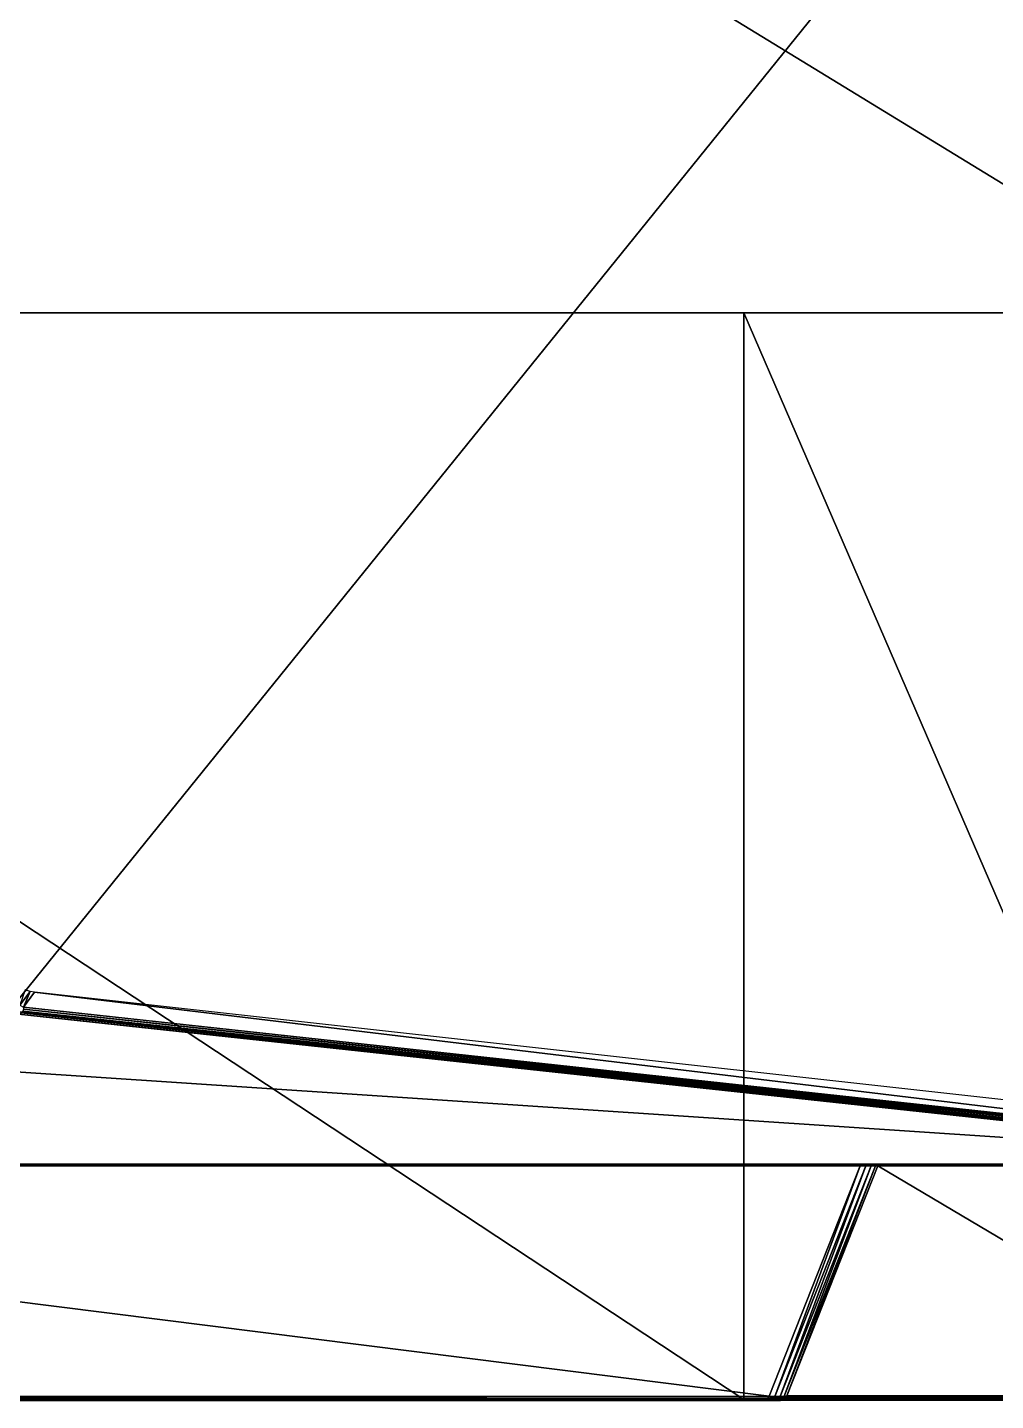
# Model space of a CAD drawing. Extents: x -683 to 86, y -225 to -3.
# Drawn here: x 8 to 47.1, y -225.1 to -169.6 of the extents above; entities that cross this region are included whole.
import ezdxf

# ---------------------------------------------------------------- set-up
doc = ezdxf.new("R2010")
doc.units = 0
doc.header["$MEASUREMENT"] = 0
doc.layers.get('0').update_dxf_attribs({"linetype": 'CONTINUOUS'})

msp = doc.modelspace()

# ---------------------------------------------------------------- linework, layer by layer
for points in [[(55.868, -181.176, 27.87), (55.868, -114.17, 27.87), (-53.668, -114.17, 18.028)], [(55.868, -181.176, 27.87), (-53.668, -114.17, 18.028), (-53.668, -181.176, 18.028)], [(36.898, -225.052, 59.987), (36.898, -181.176, 59.987), (-29.579, -181.176, 61.826)], [(36.898, -225.052, 59.987), (-29.579, -181.176, 61.826), (-29.579, -225.052, 61.826)], [(55.868, -225.052, 27.87), (55.868, -181.176, 27.87), (36.898, -181.176, 59.987)], [(7.67, -209.125, 91.648), (8.091, -208.574, 91.457), (7.892, -208.507, 91.512)], [(7.818, -209.204, 91.608), (8.091, -208.574, 91.457), (7.67, -209.125, 91.648)], [(7.818, -209.204, 91.608), (8.271, -208.609, 91.401), (8.091, -208.574, 91.457)], [(64.8, -215.407, 73.015), (8.271, -208.609, 91.401), (7.818, -209.204, 91.608)], [(64.8, -215.407, 73.015), (64.818, -214.895, 72.655), (8.271, -208.609, 91.401)], [(7.622, -209.487, 91.431), (63.986, -215.536, 73.228), (7.723, -209.444, 91.496)], [(7.723, -209.444, 91.496), (64.328, -215.504, 73.175), (7.796, -209.375, 91.552)], [(7.723, -209.444, 91.496), (63.986, -215.536, 73.228), (64.328, -215.504, 73.175)], [(7.796, -209.375, 91.552), (64.614, -215.459, 73.101), (7.829, -209.29, 91.592)], [(7.796, -209.375, 91.552), (64.328, -215.504, 73.175), (64.614, -215.459, 73.101)], [(7.829, -209.29, 91.592), (64.8, -215.407, 73.015), (7.818, -209.204, 91.608)], [(7.829, -209.29, 91.592), (64.614, -215.459, 73.101), (64.8, -215.407, 73.015)], [(-63.2, -215.577, 78.897), (63.64, -215.55, 73.25), (-63.207, -215.55, 78.981)], [(-63.2, -215.577, 78.897), (63.865, -215.577, 73.156), (63.64, -215.55, 73.25)], [(-63.193, -215.599, 78.797), (64.131, -215.599, 73.043), (63.865, -215.577, 73.156)], [(-63.187, -215.615, 78.695), (64.131, -215.599, 73.043), (-63.193, -215.599, 78.797)], [(-63.187, -215.615, 78.695), (64.396, -215.615, 72.93), (64.131, -215.599, 73.043)], [(-63.182, -215.62, 78.607), (64.396, -215.615, 72.93), (-63.187, -215.615, 78.695)], [(-63.182, -215.62, 78.607), (64.62, -215.62, 72.832), (64.396, -215.615, 72.93)], [(41.588, -215.62, 66.894), (37.911, -224.919, 62.282), (38.141, -224.93, 62.255)], [(41.588, -215.62, 66.894), (38.141, -224.93, 62.255), (41.821, -215.62, 66.87)], [(41.821, -215.62, 66.87), (38.141, -224.93, 62.255), (38.357, -224.931, 62.204)], [(41.821, -215.62, 66.87), (38.357, -224.931, 62.204), (42.039, -215.62, 66.817)], [(42.039, -215.62, 66.817), (38.357, -224.931, 62.204), (38.527, -224.92, 62.139)], [(42.039, -215.62, 66.817), (38.527, -224.92, 62.139), (42.206, -215.62, 66.745)], [(42.206, -215.62, 66.745), (38.527, -224.92, 62.139), (38.625, -224.9, 62.067)], [(42.206, -215.62, 66.745), (38.625, -224.9, 62.067), (42.299, -215.62, 66.664)], [(37.911, -224.919, 62.282), (-30.523, -224.928, 64.166), (-30.465, -224.993, 64.11)], [(37.911, -224.919, 62.282), (-30.465, -224.993, 64.11), (37.868, -224.988, 62.234)], [(37.868, -224.988, 62.234), (-30.465, -224.993, 64.11), (-30.4, -225.047, 64.033)], [(37.868, -224.988, 62.234), (-30.4, -225.047, 64.033), (37.814, -225.045, 62.165)], [(37.814, -225.045, 62.165), (-30.4, -225.047, 64.033), (-30.337, -225.083, 63.947)], [(37.814, -225.045, 62.165), (-30.337, -225.083, 63.947), (37.757, -225.082, 62.085)], [(37.757, -225.082, 62.085), (-30.337, -225.083, 63.947), (-30.286, -225.094, 63.864)], [(37.757, -225.082, 62.085), (-30.286, -225.094, 63.864), (37.706, -225.094, 62.006)], [(37.706, -225.094, 62.006), (36.306, -225.052, 60.003), (36.554, -225.052, 59.961)], [(37.706, -225.094, 62.006), (36.554, -225.052, 59.961), (37.825, -225.094, 61.945)], [(37.825, -225.094, 61.945), (36.554, -225.052, 59.961), (36.806, -225.052, 59.855)], [(37.825, -225.094, 61.945), (36.806, -225.052, 59.855), (37.994, -225.093, 61.776)], [(37.994, -225.093, 61.776), (36.806, -225.052, 59.855), (37.024, -225.052, 59.699)], [(37.994, -225.093, 61.776), (37.024, -225.052, 59.699), (38.184, -225.091, 61.525)], [(38.184, -225.091, 61.525), (37.024, -225.052, 59.699), (37.174, -225.052, 59.519)], [(38.184, -225.091, 61.525), (37.174, -225.052, 59.519), (38.369, -225.088, 61.229)], [(37.706, -225.094, 62.006), (37.825, -225.094, 61.945), (37.951, -225.075, 62.014)], [(37.706, -225.094, 62.006), (37.951, -225.075, 62.014), (37.757, -225.082, 62.085)], [(37.757, -225.082, 62.085), (37.951, -225.075, 62.014), (38.044, -225.045, 62.104)], [(37.757, -225.082, 62.085), (38.044, -225.045, 62.104), (37.814, -225.045, 62.165)], [(37.868, -224.988, 62.234), (37.814, -225.045, 62.165), (38.044, -225.045, 62.104)], [(37.825, -225.094, 61.945), (37.994, -225.093, 61.776), (38.138, -225.073, 61.896)], [(37.825, -225.094, 61.945), (38.138, -225.073, 61.896), (37.951, -225.075, 62.014)], [(37.911, -224.919, 62.282), (37.868, -224.988, 62.234), (38.105, -224.992, 62.18)], [(37.868, -224.988, 62.234), (38.044, -225.045, 62.104), (38.105, -224.992, 62.18)], [(37.911, -224.919, 62.282), (38.105, -224.992, 62.18), (38.141, -224.93, 62.255)], [(37.951, -225.075, 62.014), (38.138, -225.073, 61.896), (38.256, -225.044, 62.01)], [(37.951, -225.075, 62.014), (38.256, -225.044, 62.01), (38.044, -225.045, 62.104)], [(38.184, -225.091, 61.525), (38.138, -225.073, 61.896), (37.994, -225.093, 61.776)], [(38.105, -224.992, 62.18), (38.044, -225.045, 62.104), (38.256, -225.044, 62.01)], [(38.141, -224.93, 62.255), (38.105, -224.992, 62.18), (38.32, -224.993, 62.111)], [(38.105, -224.992, 62.18), (38.256, -225.044, 62.01), (38.32, -224.993, 62.111)], [(38.318, -225.072, 61.691), (38.256, -225.044, 62.01), (38.138, -225.073, 61.896)], [(38.184, -225.091, 61.525), (38.318, -225.072, 61.691), (38.138, -225.073, 61.896)], [(38.141, -224.93, 62.255), (38.32, -224.993, 62.111), (38.357, -224.931, 62.204)], [(38.369, -225.088, 61.229), (38.318, -225.072, 61.691), (38.184, -225.091, 61.525)], [(38.484, -224.986, 61.997), (38.32, -224.993, 62.111), (38.256, -225.044, 62.01)], [(38.484, -224.986, 61.997), (38.256, -225.044, 62.01), (38.432, -225.041, 61.849)], [(38.318, -225.072, 61.691), (38.432, -225.041, 61.849), (38.256, -225.044, 62.01)], [(38.496, -225.077, 61.426), (38.432, -225.041, 61.849), (38.318, -225.072, 61.691)], [(38.369, -225.088, 61.229), (38.496, -225.077, 61.426), (38.318, -225.072, 61.691)], [(38.527, -224.92, 62.139), (38.357, -224.931, 62.204), (38.32, -224.993, 62.111)], [(38.527, -224.92, 62.139), (38.32, -224.993, 62.111), (38.484, -224.986, 61.997)], [(57.453, -225.075, 28.003), (38.496, -225.077, 61.426), (38.369, -225.088, 61.229)], [(57.453, -225.075, 28.003), (38.369, -225.088, 61.229), (57.219, -225.084, 27.991)], [(38.635, -224.975, 61.879), (38.484, -224.986, 61.997), (38.432, -225.041, 61.849)], [(38.635, -224.975, 61.879), (38.432, -225.041, 61.849), (38.59, -225.037, 61.654)], [(38.496, -225.077, 61.426), (38.59, -225.037, 61.654), (38.432, -225.041, 61.849)], [(38.625, -224.9, 62.067), (38.527, -224.92, 62.139), (38.484, -224.986, 61.997)], [(38.625, -224.9, 62.067), (38.484, -224.986, 61.997), (38.635, -224.975, 61.879)], [(57.675, -225.037, 28.014), (38.59, -225.037, 61.654), (38.496, -225.077, 61.426)], [(57.675, -225.037, 28.014), (38.496, -225.077, 61.426), (57.453, -225.075, 28.003)], [(57.853, -224.977, 28.022), (38.635, -224.975, 61.879), (38.59, -225.037, 61.654)], [(57.853, -224.977, 28.022), (38.59, -225.037, 61.654), (57.675, -225.037, 28.014)], [(57.958, -224.903, 28.027), (38.625, -224.9, 62.067), (38.635, -224.975, 61.879)], [(57.958, -224.903, 28.027), (38.635, -224.975, 61.879), (57.853, -224.977, 28.022)]]:
    msp.add_3dface(points)
at = {"color": 252}
for points in [[(83.98, -114.373, 66.907), (8.074, -114.373, 91.543), (7.259, -209.347, 91.808)], [(83.98, -114.373, 66.907), (7.259, -209.347, 91.808), (64.808, -215.576, 73.13)], [(63.64, -215.55, 73.25), (7.622, -209.487, 91.431), (4.261, -211.61, 86.103)], [(7.622, -209.487, 91.431), (63.64, -215.55, 73.25), (63.986, -215.536, 73.228)], [(63.64, -215.55, 73.25), (4.261, -211.61, 86.103), (-63.207, -215.55, 78.981)], [(64.419, -215.62, 66.416), (64.62, -215.62, 72.832), (-63.182, -215.62, 78.607)], [(-63.182, -215.62, 78.607), (-29.579, -215.62, 61.826), (36.898, -215.62, 59.987)], [(36.898, -215.62, 59.987), (64.419, -215.62, 66.416), (-63.182, -215.62, 78.607)], [(36.898, -215.62, 59.987), (53.922, -215.62, 31.142), (64.419, -215.62, 66.416)]]:
    msp.add_3dface(points, dxfattribs=at)
at = {"color": 253, "true_color": 0x8f95b4}
for points in [[(-29.579, -181.176, 61.826), (55.868, -181.176, 27.87), (-53.668, -181.176, 18.028)], [(-29.579, -181.176, 61.826), (36.898, -181.176, 59.987), (55.868, -181.176, 27.87)], [(-35.986, -215.62, 69.995), (-30.523, -224.928, 64.166), (37.911, -224.919, 62.282)], [(-35.986, -215.62, 69.995), (37.911, -224.919, 62.282), (41.588, -215.62, 66.894)], [(42.299, -215.62, 66.664), (38.625, -224.9, 62.067), (57.958, -224.903, 28.027)], [(42.299, -215.62, 66.664), (57.958, -224.903, 28.027), (63.78, -215.62, 31.398)], [(-28.967, -225.052, 61.809), (37.706, -225.094, 62.006), (-30.286, -225.094, 63.864)], [(-28.967, -225.052, 61.809), (36.306, -225.052, 60.003), (37.706, -225.094, 62.006)], [(37.174, -225.052, 59.519), (55.751, -225.052, 28.069), (57.219, -225.084, 27.991)], [(37.174, -225.052, 59.519), (57.219, -225.084, 27.991), (38.369, -225.088, 61.229)]]:
    msp.add_3dface(points, dxfattribs=at)
at = {"color": 8, "true_color": 0x6e7988}
for points in [[(55.868, -225.052, 27.87), (36.898, -181.176, 59.987), (36.898, -225.052, 59.987)], [(-63.193, -215.599, 78.797), (63.865, -215.577, 73.156), (-63.2, -215.577, 78.897)]]:
    msp.add_3dface(points, dxfattribs=at)

doc.saveas('drawing.dxf')
